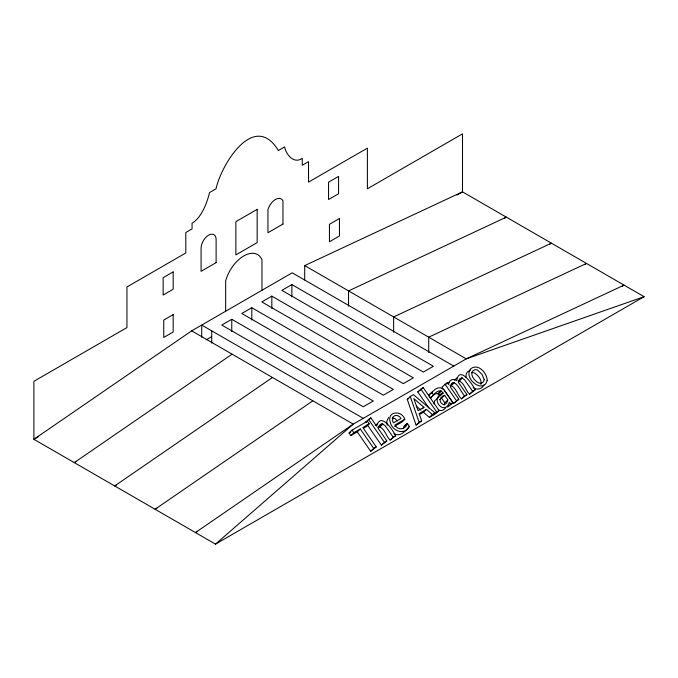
<?xml version="1.0" encoding="UTF-8"?>
<svg xmlns="http://www.w3.org/2000/svg" width="678" height="678" viewBox="0 0 678 678"><rect width="100%" height="100%" fill="white"/><g stroke="black" fill="none" stroke-linecap="round" stroke-linejoin="round"><path stroke-width="1.02" d="M433.937 403.978L434.598 400.918L439.293 396.605M444.056 405.19L444.819 402.8L447.827 399.91L444.649 395.325C433.979 398.656 445.276 411.105 447.827 399.91M394.613 426.326L401.808 422.165L404.817 419.275C401.766 409.809 386.468 411.156 390.282 422.326C392.164 431.149 404.995 435.818 409.368 426.386L407.275 423.36L404.122 426.335L403.156 428.657M407.131 423.445C406.156 429.759 397.511 430.716 394.918 424.996L404.817 419.275M480.829 384.434C482.236 379.934 478.143 375.409 474.668 373.044A4.577 3.695 46.1 0 0 471.651 372.739M483.923 384.765C482.533 389.13 476.659 390.325 473.176 387.689M454.336 380.256L457.023 377.807M445.658 407.529C444.421 410.317 440.776 411.444 438.174 409.851M431.844 396.545L430.581 398.045L428.632 395.223L432.471 391.952M430.581 398.045C433.445 395.24 439.395 386.723 443.115 393.113L440.861 395.282M388.545 417.445L386.714 421.631L387.282 425.216M428.632 395.223L435.471 389.062L438.141 387.892L440.624 387.808L444.124 389.918L453.031 402.588L447.633 406.859L453.031 402.588M357.255 431.878L370.697 451.277L373.705 448.387L360.264 428.988L357.255 431.878L350.857 435.573L349.06 432.971L352.06 430.081L367.391 421.233L369.196 423.835L366.188 426.725L363.45 428.31M350.857 435.573L353.865 432.683L360.264 428.988M365.425 422.14L370.841 417.86L376.604 426.174C380.824 411.054 393.511 431.123 395.596 435.751L390.181 440.03C385.977 436.759 384.629 427.191 378.417 426.886A5.805 4.687 46.1 0 0 377.553 427.276M365.891 422.682L367.391 421.233M369.341 419.301L370.841 417.86M435.056 412.97L432.378 414.512L426.394 409.359L419.114 413.563L421.648 420.707L416.08 425.081L407.266 399.367L410.266 396.477L413.394 394.672L435.056 412.97L432.047 415.86L429.377 417.402L423.394 412.249L419.75 414.351M379.197 426.75L382.206 423.86L385.112 425.674L393.189 437.14L390.181 440.03M379.926 426.869L382.934 423.979M428.996 408.088L417.784 391.909L423.199 387.63L439.124 410.614L433.717 414.902L439.124 410.614M423.199 387.63L417.784 391.909M369.196 423.835L362.798 427.53L376.239 446.921L370.697 451.277M367.196 424.691L381.358 445.124L386.765 440.844L378.231 428.521L379.095 426.004A5.805 4.687 46.1 0 1 381.426 423.996L382.206 423.86M458.074 380.883C464.108 381.536 465.405 390.867 469.625 394.164L475.041 389.884C473.447 385.536 459.353 364.408 456.692 380.722C453.59 377.68 448.361 380.358 448.65 384.579L447.378 382.748L441.971 387.028L453.404 403.529L458.82 399.249L450.277 386.926C453.37 374.103 462.218 393.943 464.523 395.952L461.515 398.842C457.294 395.545 455.997 386.223 449.963 385.57M386.765 440.844L381.358 445.124M445.878 384.189L447.378 382.748M432.988 395.359L435.598 393.732L437.725 393.689L440.725 390.799M422.462 408.715L423.962 407.275L413.834 398.596L418.089 410.665L423.962 407.275M407.275 423.36L404.122 426.335M437.725 393.689L438.395 394.045L441.403 391.155M440.107 396.003L439.742 395.469L442.751 392.579M450.667 385.46L453.675 382.57M423.394 412.249L426.394 409.359M451.336 385.579L454.336 382.68M409.368 426.386C405.605 430.683 400.452 437.581 393.918 433.581M458.777 380.773L461.786 377.883L464.489 379.663L472.634 391.274L469.625 394.164M459.447 380.892L462.455 378.002M439.649 399.715L444.649 395.325M416.08 425.081L421.648 420.707M429.377 417.402L432.378 414.512M453.404 403.529L458.82 399.249M461.786 377.883L459.633 378.917L458.37 382.316L466.93 394.562L461.515 398.842M215.494 544.137L644.1 296.693L462.506 191.849L462.506 133.863L367.383 188.772L367.383 148.143L308.524 182.119L308.524 161.661L302.261 165.271L302.261 158.262C294.083 164.423 285.98 154.618 284.624 146.906L278.361 150.516C254.199 110.539 221.333 164.474 216.002 188.831L209.527 192.569A52.181 30.129 -60 0 1 204.756 206.858C201.815 213.104 198.205 219.596 192.06 223.181L192.06 228.901L185.797 232.512L185.797 252.979L126.939 286.964L126.939 327.593L33.9 381.307L33.9 439.302L215.494 544.137L353.246 424.123L466.269 358.865L624.065 285.124L622.226 286.184M375.315 425.072L377.417 423.792M443.115 393.113C428.471 397.901 444.768 417.029 449.421 402.207L450.641 403.969M453.752 366.095L292.193 272.827L191.688 330.847L33.9 439.302L38.485 436.649M232.079 354.162L74.292 462.616L76.122 461.557M272.471 377.485L114.675 485.94L116.514 484.88M312.863 400.8L155.067 509.254L156.906 508.195M231.766 319.279L221.748 325.059L363.272 406.766L373.29 400.986L231.766 319.279L231.766 331.525M251.801 307.71L241.783 313.49L383.307 395.198L393.325 389.418L251.801 307.71L251.801 319.957M271.836 296.142L261.818 301.922L403.342 383.629L413.36 377.849L271.836 296.142L271.836 308.388M291.879 284.574L281.862 290.354L423.377 372.061L433.395 366.281L291.879 284.574L291.879 296.82M206.146 339.856L211.468 336.78M456.997 195.027L462.506 191.849L304.71 265.59L304.71 279.887M504.508 218.214L506.347 217.155L348.551 290.904L348.551 306.219M549.595 244.241L551.426 243.182L393.638 316.931L393.638 332.245M584.656 264.488L586.495 263.428L428.699 337.178L428.699 352.492M349.06 432.971L350.865 431.937M407.266 399.367L408.826 398.469M197.29 531.51L195.459 532.569L353.246 424.123L191.688 330.847M433.734 395.071L431.632 392.333M373.705 448.387L376.239 446.921M393.189 437.14L395.596 435.751M464.523 395.952L466.93 394.562M472.634 391.274L475.041 389.884M470.524 370.103L467.778 371.688A8.06 6.509 46.1 0 0 465.998 375.722L466.1 377.426M447.972 382.917L449.285 382.392M644.1 296.693L466.269 358.865L304.71 265.59M392.24 418.419L394.884 418.555L397.469 420.792M363.272 418.334L201.713 325.059L201.713 337.313M416.284 406.156L420.953 410.165M438.395 394.045L439.742 395.469M444.98 384.138L456.413 400.639M441.649 398.215L444.819 402.8M420.792 389.019L436.717 412.004M368.434 419.241L384.358 442.234M352.06 430.081L353.865 432.683M410.266 396.477L419.089 422.182M261.971 290.269L261.971 259.903A27.476 15.865 -60 0 0 243.817 255.928A27.476 15.865 -60 0 0 225.655 280.87L225.655 311.236M211.731 330.847L211.731 343.093M484.245 379.655C482.194 388.392 471.405 379.248 471.896 373.485A4.61 3.721 46.1 0 1 472.897 370.866L474.659 369.841A4.577 3.695 46.1 0 1 477.668 370.154L481.982 374.332L484.245 379.655M487.185 380.341C484.202 392.782 467.862 382.155 468.998 372.832A8.06 6.509 46.1 0 1 470.786 368.79C478.117 362.959 487.033 372.976 487.185 380.341M392.901 417.233L392.528 420.818L393.443 422.869L401.003 418.496C399.503 415.445 394.994 414.046 392.901 417.233M257.157 209.366L235.868 221.655L235.868 254.911L257.157 242.622L257.157 209.366M173.17 271.895L163.152 277.675L163.152 295.032L173.17 289.243L173.17 271.895M338.576 176.399L328.559 182.179L328.559 199.535L338.576 193.747L338.576 176.399M216.113 262.64L201.086 271.319L201.086 248.182A10.628 6.136 -60 0 1 208.604 235.164A10.628 6.136 -60 0 1 216.113 239.504L216.113 262.64M282.972 224.045L267.946 232.724L267.946 209.587A11.509 6.644 -60 0 1 275.454 199.459A11.509 6.644 -60 0 1 282.972 200.908L282.972 224.045M339.458 218.528L329.44 224.316L329.44 241.775L339.458 235.995L339.458 218.528M173.17 314.643L163.754 320.075L163.754 337.432L173.17 332L173.17 314.643"/></g></svg>
